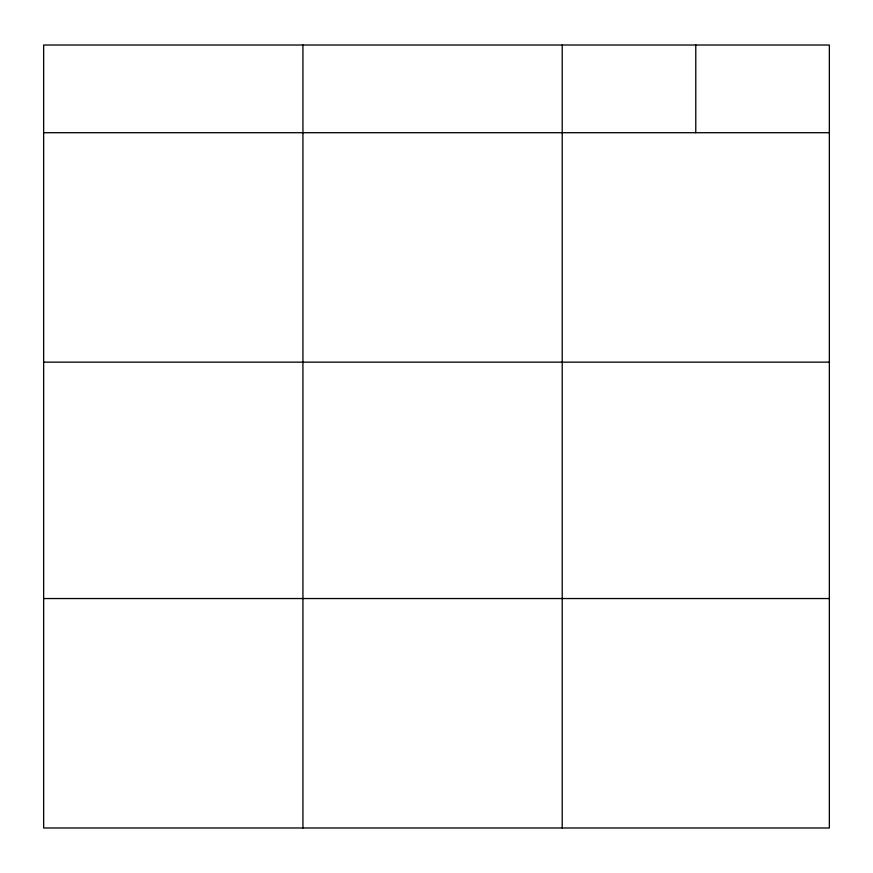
<?xml version="1.0" encoding="UTF-8"?>
<svg xmlns="http://www.w3.org/2000/svg" width="873" height="873" viewBox="0 0 873 873"><rect width="100%" height="100%" fill="white"/><g stroke="black" fill="none" stroke-linecap="round" stroke-linejoin="round"><path stroke-width="1.31" d="M829.35 362.153L829.35 45.014L43.65 45.014L43.65 827.986L829.35 827.986L829.35 362.153L43.65 362.153M43.65 132.707L829.35 132.707M43.65 598.54L829.35 598.54M695.781 45.014L695.781 132.707M562.212 45.014L562.212 827.986M302.931 45.014L302.931 827.986"/></g></svg>
